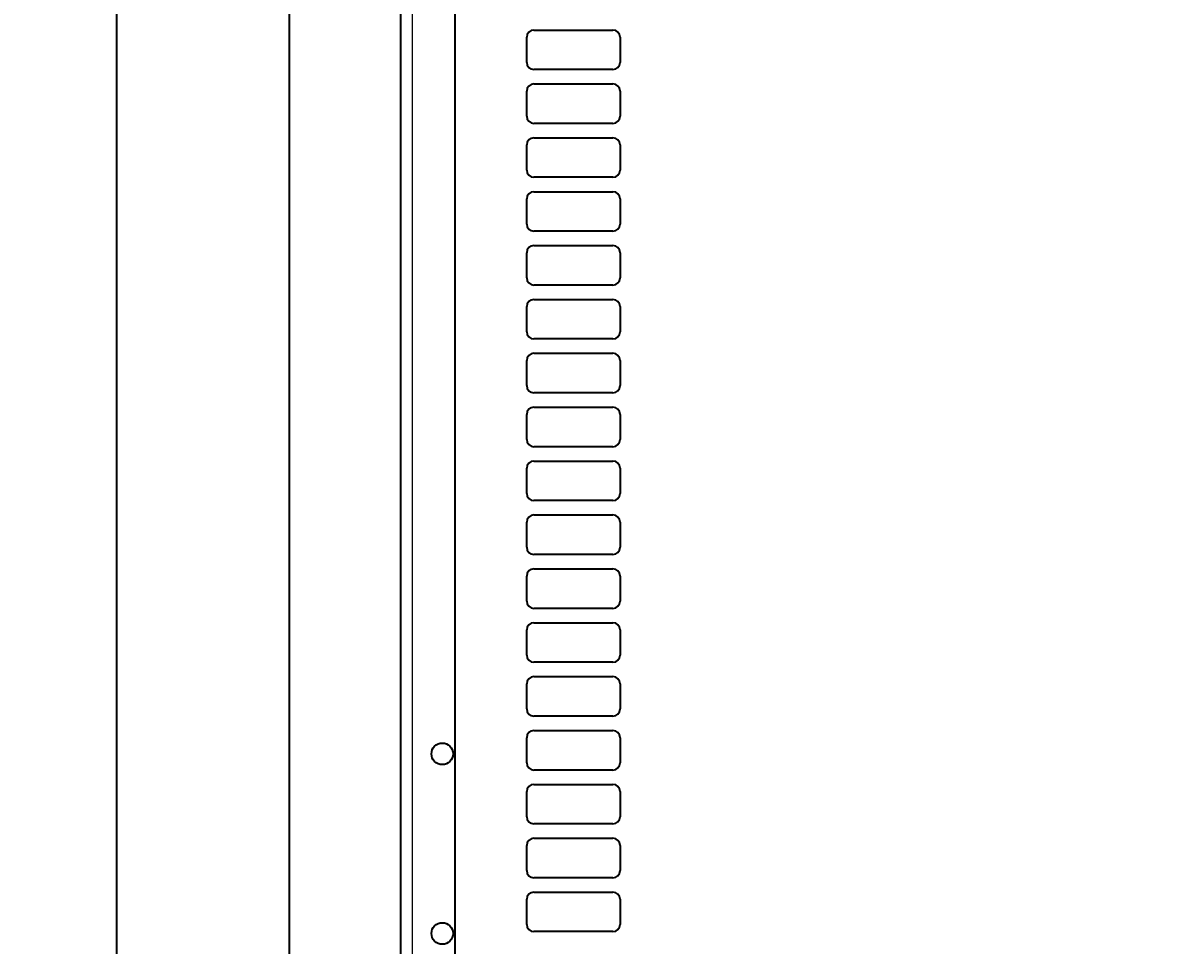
# Model space of a CAD drawing. Header units: millimetres. Extents: x -592 to 811, y -14 to 1990.
# Drawn here: x -591.7 to -273.4, y 239.1 to 495.8 of the extents above; entities that cross this region are included whole.
import ezdxf

# ---------------------------------------------------------------- set-up
doc = ezdxf.new("R2010")
doc.units = ezdxf.units.MM
doc.layers.add('FORMAT', color=7, linetype='Continuous')
doc.styles.add('SLDTEXTSTYLE0', font='TXT', dxfattribs={"width": 0.75})
doc.dimstyles.new('SLDDIMSTYLE0', dxfattribs={"dimtxt": 20, "dimasz": 10, "dimexe": 0, "dimexo": 0.0625, "dimgap": 5, "dimtad": 2, "dimdec": 1, "dimrnd": 1e-09, "dimzin": 12, "dimdsep": 46, "dimtxsty": 'SLDTEXTSTYLE0', "dimsah": 1, "dimcen": 0.09, "dimadec": 0, "dimazin": 3, "dimtfac": 1, "dimtofl": 0, "dimtmove": 0, "dimatfit": 3, "dimfxl": 0, "dimfrac": 2, "dimtolj": 1, "dimtzin": 12, "dimarcsym": 0})

# ---------------------------------------------------------------- blocks, each defined once
blk = doc.blocks.new('_D')
at = {"layer": 'FORMAT'}
for p, q in [((-457.93, 1833.85), (-566.57, 1833.85)), ((-565.57, 1833.85), (-565.57, 150.83)), ((-457.93, 150.83), (-566.57, 150.83))]:
    blk.add_line(p, q, dxfattribs=at)
for points in [[(-565.57, 1833.85), (-567.11, 1823.85), (-564.04, 1823.85)], [(-565.57, 150.83), (-564.04, 160.83), (-567.11, 160.83)]]:
    blk.add_solid(points, dxfattribs=at)
at = {"layer": 'FORMAT', "insert": (-591.36, 962.78), "char_height": 20, "attachment_point": 1, "rotation": 90, "style": 'SLDTEXTSTYLE0'}
blk.add_mtext('1683', dxfattribs=at)
blk = doc.blocks.new('_D_4')
at = {"layer": 'FORMAT'}
for p, q in [((-471.42, 992.33), (-471.42, 92.84)), ((-15.42, 992.33), (-15.42, 92.84)), ((-471.42, 93.84), (-15.42, 93.84))]:
    blk.add_line(p, q, dxfattribs=at)
for points in [[(-471.42, 93.84), (-461.42, 92.3), (-461.42, 95.38)], [(-15.42, 93.84), (-25.42, 95.38), (-25.42, 92.3)]]:
    blk.add_solid(points, dxfattribs=at)
at = {"layer": 'FORMAT', "insert": (-265.59, 119.62), "char_height": 20, "attachment_point": 1, "style": 'SLDTEXTSTYLE0'}
blk.add_mtext('456', dxfattribs=at)
blk = doc.blocks.new('_D_5')
at = {"layer": 'FORMAT'}
for p, q in [((-471.43, 1817.34), (-518.57, 1817.34)), ((-517.57, 1817.34), (-517.57, 167.34)), ((-471.43, 167.34), (-518.57, 167.34))]:
    blk.add_line(p, q, dxfattribs=at)
for points in [[(-517.57, 1817.34), (-519.11, 1807.34), (-516.04, 1807.34)], [(-517.57, 167.34), (-516.04, 177.34), (-519.11, 177.34)]]:
    blk.add_solid(points, dxfattribs=at)
at = {"layer": 'FORMAT', "insert": (-543.36, 962.78), "char_height": 20, "attachment_point": 1, "rotation": 90, "style": 'SLDTEXTSTYLE0'}
blk.add_mtext('1650', dxfattribs=at)

msp = doc.modelspace()

# ---------------------------------------------------------------- linework, layer by layer
at = {"color": 7, "linetype": 'Continuous', "lineweight": 25}
for p, q in [((-486.42, 150.84), (-486.42, 1833.84)), ((-449.42, 493.84), (-427.42, 493.84)), ((-451.42, 484.84), (-451.42, 491.84)), ((-425.42, 491.84), (-425.42, 484.84)), ((-427.42, 482.84), (-449.42, 482.84)), ((-449.42, 478.84), (-427.42, 478.84)), ((-451.42, 469.84), (-451.42, 476.84)), ((-425.42, 476.84), (-425.42, 469.84)), ((-427.42, 467.84), (-449.42, 467.84)), ((-451.42, 454.84), (-451.42, 461.84)), ((-449.42, 463.84), (-427.42, 463.84)), ((-425.42, 461.84), (-425.42, 454.84)), ((-427.42, 452.84), (-449.42, 452.84)), ((-449.42, 448.84), (-427.42, 448.84)), ((-451.42, 439.84), (-451.42, 446.84)), ((-425.42, 446.84), (-425.42, 439.84)), ((-427.42, 437.84), (-449.42, 437.84)), ((-449.42, 433.84), (-427.42, 433.84)), ((-451.42, 424.84), (-451.42, 431.84)), ((-425.42, 431.84), (-425.42, 424.84)), ((-427.42, 422.84), (-449.42, 422.84)), ((-449.42, 418.84), (-427.42, 418.84)), ((-451.42, 409.84), (-451.42, 416.84)), ((-425.42, 416.84), (-425.42, 409.84)), ((-427.42, 407.84), (-449.42, 407.84)), ((-451.42, 394.84), (-451.42, 401.84)), ((-449.42, 403.84), (-427.42, 403.84)), ((-425.42, 401.84), (-425.42, 394.84)), ((-427.42, 392.84), (-449.42, 392.84)), ((-449.42, 388.84), (-427.42, 388.84)), ((-451.42, 379.84), (-451.42, 386.84)), ((-425.42, 386.84), (-425.42, 379.84)), ((-427.42, 377.84), (-449.42, 377.84)), ((-449.42, 373.84), (-427.42, 373.84)), ((-451.42, 364.84), (-451.42, 371.84)), ((-425.42, 371.84), (-425.42, 364.84)), ((-427.42, 362.84), (-449.42, 362.84)), ((-451.42, 349.84), (-451.42, 356.84)), ((-449.42, 358.84), (-427.42, 358.84)), ((-425.42, 356.84), (-425.42, 349.84)), ((-427.42, 347.84), (-449.42, 347.84)), ((-449.42, 343.84), (-427.42, 343.84)), ((-451.42, 334.84), (-451.42, 341.84)), ((-425.42, 341.84), (-425.42, 334.84)), ((-427.42, 332.84), (-449.42, 332.84)), ((-449.42, 328.84), (-427.42, 328.84)), ((-451.42, 319.84), (-451.42, 326.84)), ((-425.42, 326.84), (-425.42, 319.84)), ((-427.42, 317.84), (-449.42, 317.84)), ((-449.42, 313.84), (-427.42, 313.84)), ((-451.42, 304.84), (-451.42, 311.84)), ((-425.42, 311.84), (-425.42, 304.84)), ((-427.42, 302.84), (-449.42, 302.84)), ((-451.42, 289.84), (-451.42, 296.84)), ((-449.42, 298.84), (-427.42, 298.84)), ((-425.42, 296.84), (-425.42, 289.84)), ((-427.42, 287.84), (-449.42, 287.84)), ((-449.42, 283.84), (-427.42, 283.84)), ((-451.42, 274.84), (-451.42, 281.84)), ((-425.42, 281.84), (-425.42, 274.84)), ((-427.42, 272.84), (-449.42, 272.84)), ((-449.42, 268.84), (-427.42, 268.84)), ((-451.42, 259.84), (-451.42, 266.84)), ((-425.42, 266.84), (-425.42, 259.84)), ((-427.42, 257.84), (-449.42, 257.84)), ((-451.42, 244.84), (-451.42, 251.84)), ((-449.42, 253.84), (-427.42, 253.84)), ((-425.42, 251.84), (-425.42, 244.84)), ((-427.42, 242.84), (-449.42, 242.84))]:
    msp.add_line(p, q, dxfattribs=at)
at = {"color": 8, "linetype": 'Continuous', "lineweight": 18}
msp.add_line((-483.32, 1833.84), (-483.32, 150.84), dxfattribs=at)
at = {"color": 7, "linetype": 'Continuous', "lineweight": 25}
for centre in [(-474.92, 292.34), (-474.92, 242.34)]:
    msp.add_circle(centre, 3, dxfattribs=at)
for centre, start, end in [((-449.42, 491.84), 90, 180), ((-427.42, 491.84), 0, 90), ((-449.42, 484.84), 180, 270), ((-427.42, 484.84), 270, 0), ((-449.42, 476.84), 90, 180), ((-427.42, 476.84), 0, 90), ((-449.42, 469.84), 180, 270), ((-427.42, 469.84), 270, 0), ((-449.42, 461.84), 90, 180), ((-427.42, 461.84), 0, 90), ((-449.42, 454.84), 180, 270), ((-427.42, 454.84), 270, 360), ((-449.42, 446.84), 90, 180), ((-427.42, 446.84), 0, 90), ((-449.42, 439.84), 180, 270), ((-427.42, 439.84), 270, 0), ((-449.42, 431.84), 90, 180), ((-427.42, 431.84), 0, 90), ((-449.42, 424.84), 180, 270), ((-427.42, 424.84), 270, 360), ((-449.42, 416.84), 90, 180), ((-427.42, 416.84), 0, 90), ((-449.42, 409.84), 180, 270), ((-427.42, 409.84), 270, 0), ((-449.42, 401.84), 90, 180), ((-427.42, 401.84), 0, 90), ((-449.42, 394.84), 180, 270), ((-427.42, 394.84), 270, 0), ((-449.42, 386.84), 90, 180), ((-427.42, 386.84), 0, 90), ((-449.42, 379.84), 180, 270), ((-427.42, 379.84), 270, 0), ((-449.42, 371.84), 90, 180), ((-427.42, 371.84), 0, 90), ((-449.42, 364.84), 180, 270), ((-427.42, 364.84), 270, 0), ((-449.42, 356.84), 90, 180), ((-427.42, 356.84), 0, 90), ((-449.42, 349.84), 180, 270), ((-427.42, 349.84), 270, 0), ((-449.42, 341.84), 90, 180), ((-427.42, 341.84), 0, 90), ((-449.42, 334.84), 180, 270), ((-427.42, 334.84), 270, 0), ((-449.42, 326.84), 90, 180), ((-427.42, 326.84), 0, 90), ((-449.42, 319.84), 180, 270), ((-427.42, 319.84), 270, 0), ((-449.42, 311.84), 90, 180), ((-427.42, 311.84), 0, 90), ((-449.42, 304.84), 180, 270), ((-427.42, 304.84), 270, 0), ((-449.42, 296.84), 90, 180), ((-427.42, 296.84), 0, 90), ((-449.42, 289.84), 180, 270), ((-427.42, 289.84), 270, 0), ((-449.42, 281.84), 90, 180), ((-427.42, 281.84), 0, 90), ((-449.42, 274.84), 180, 270), ((-427.42, 274.84), 270, 0), ((-449.42, 266.84), 90, 180), ((-427.42, 266.84), 0, 90), ((-449.42, 259.84), 180, 270), ((-427.42, 259.84), 270, 0), ((-449.42, 251.84), 90, 180), ((-427.42, 251.84), 0, 90), ((-449.42, 244.84), 180, 270), ((-427.42, 244.84), 270, 0)]:
    msp.add_arc(centre, 2, start, end, dxfattribs=at)

# ---------------------------------------------------------------- dimensions: what is measured, and where the dimension line sits
at = {"layer": 'FORMAT'}
for base, p1, p2, angle, picture, middle in [((-565.57, 150.83), (-457.92, 1833.85), (-457.92, 150.83), 90, '_D', (-565.57, 992.34)), ((-517.57, 167.34), (-471.42, 1817.34), (-471.42, 167.34), 90, '_D_5', (-517.57, 992.34)), ((-15.42, 93.84), (-471.42, 992.34), (-15.42, 992.34), 0, '_D_4', (-243.42, 93.84))]:
    dim = msp.add_linear_dim(base=base, p1=p1, p2=p2, angle=angle, dimstyle='SLDDIMSTYLE0', dxfattribs=at)
    dim.commit()
    dim.dimension.update_dxf_attribs({"geometry": picture, "text_midpoint": middle, "dimtype": 160})

doc.saveas('drawing.dxf')
